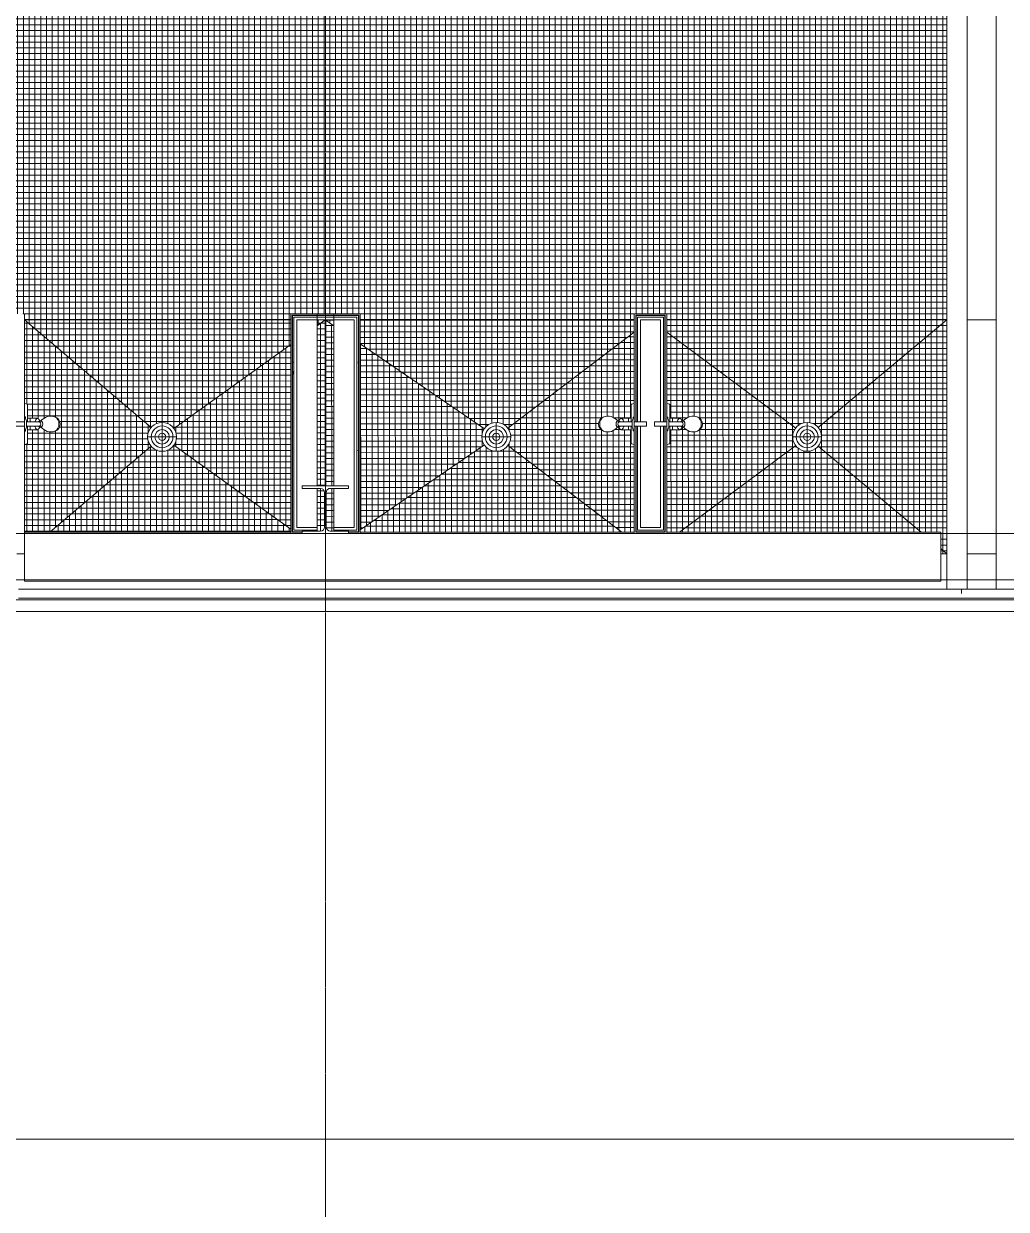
# Model space of a CAD drawing. Header units: inches. Extents: x 25369 to 33163, y -23509 to -20274.
# Drawn here: x 31280.8 to 31450.7, y -22904.2 to -22699.1 of the extents above; entities that cross this region are included whole.
import ezdxf

# ---------------------------------------------------------------- set-up
doc = ezdxf.new("R2010")
doc.units = ezdxf.units.IN
doc.header["$MEASUREMENT"] = 0
doc.linetypes.add('Grid Line 1_2_', pattern=[0.875, 0.5, -0.125, 0.125, -0.125])
for name, color, linetype, lineweight in [('A-AREA', 32, 'Continuous', 13), ('A-FLOR', 192, 'Continuous', 13), ('A-FLOR-PATT', 8, 'Continuous', 13), ('A-GENM', 13, 'Continuous', 13), ('A-SITE-SWLK', 140, 'Continuous', 13), ('A-WALL', 113, 'Continuous', 13), ('A-WALL-PATT', 111, 'Continuous', 25), ('C-TOPO', 7, 'Continuous', 13), ('I-WALL', 2, 'Continuous', 13), ('L-SITE-WALL', 31, 'Continuous', 13), ('P-SANR-FIXT', 6, 'Continuous', 13), ('S-COLS', 52, 'Continuous', 13), ('S-GRID', 1, 'Continuous', 9)]:
    doc.layers.add(name, color=color, linetype=linetype, lineweight=lineweight)
pattern_1 = [(296.565, (5959.904, 17.28), (0.0001, 115.19999), [12.88, -244.715]), (33.69, (5965.66, 5.76), (-0.00014, 115.19958), [20.768, -394.592]), (33.69, (6080.86, 5.76), (-0.00014, 115.19958), [20.768, -394.592]), (33.69, (6196.06, 5.76), (-0.00014, 115.19958), [20.768, -394.592]), (116.565, (5982.944, 17.28), (0.0001, 115.19999), [12.88, -244.715]), (213.69, (5977.18, 28.8), (-0.00014, 115.19958), [20.768, -394.592]), (213.69, (6092.38, 28.8), (-0.00014, 115.19958), [20.768, -394.592]), (213.69, (6207.58, 28.8), (-0.00014, 115.19958), [20.768, -394.592]), (26.565, (6005.98, 17.28), (0.0001, 115.2), [25.76, -231.836]), (26.565, (6121.18, 17.28), (0.0001, 115.2), [25.76, -231.836]), (270, (6029.02, 28.8), (115.2, 7e-15), [11.52, -103.68]), (225, (6029.02, 17.28), (-1e-14, 115.20042), [16.292, -146.626]), (135, (6017.5, 5.76), (1e-14, 115.20042), [16.292, -146.626]), (288.435, (5982.944, 51.84), (-0.00042, 115.19956), [18.215, -346.08]), (18.435, (5988.7, 34.56), (-0.0004, 115.19956), [18.215, -346.08]), (18.435, (6103.9, 34.56), (-0.0004, 115.19956), [18.215, -346.08]), (18.435, (6219.1, 34.56), (-0.0004, 115.19956), [18.215, -346.08]), (135, (6005.98, 40.32), (1e-14, 115.20042), [16.292, -146.626]), (180, (5994.46, 51.84), (-1e-14, -115.2), [11.52, -103.68]), (251.565, (5954.144, 80.64), (0.00042, 115.19956), [18.215, -346.08]), (315, (5948.38, 63.36), (-1e-14, 115.20042), [16.292, -146.626]), (71.565, (5959.904, 51.84), (0.00042, 115.19956), [18.215, -346.08]), (135, (5965.66, 69.12), (1e-14, 115.20042), [16.292, -146.626]), (225, (6000.22, 80.64), (-1e-14, 115.20042), [16.292, -146.626]), (123.69, (5988.704, 69.12), (-0.00014, 115.19958), [20.768, -394.592]), (123.69, (6103.904, 69.12), (-0.00014, 115.19958), [20.768, -394.592]), (26.565, (5977.18, 86.4), (0.0001, 115.2), [12.88, -244.715]), (26.565, (6092.38, 86.4), (0.0001, 115.2), [12.88, -244.715]), (315, (5988.7, 92.16), (-1e-14, 115.20042), [16.292, -146.626]), (213.69, (6040.54, 109.44), (-0.00014, 115.19958), [20.768, -394.592]), (213.69, (6155.74, 109.44), (-0.00014, 115.19958), [20.768, -394.592]), (213.69, (6270.94, 109.44), (-0.00014, 115.19958), [20.768, -394.592]), (296.565, (6023.264, 97.92), (0.0001, 115.19999), [12.88, -244.715]), (45, (6029.02, 86.4), (1e-14, 115.20042), [16.292, -146.626]), (90, (6040.54, 97.92), (-115.2, 7e-15), [11.52, -103.68]), (213.69, (5988.7, 115.2), (-0.00014, 115.19958), [20.768, -394.592]), (213.69, (6103.9, 115.2), (-0.00014, 115.19958), [20.768, -394.592]), (213.69, (6219.1, 115.2), (-0.00014, 115.19958), [20.768, -394.592]), (315, (5971.42, 103.68), (-1e-14, 115.20042), [8.146, -154.772]), (26.565, (5977.18, 97.92), (0.0001, 115.2), [12.88, -244.715]), (26.565, (6092.38, 97.92), (0.0001, 115.2), [12.88, -244.715]), (90, (5988.7, 103.68), (-115.2, 7e-15), [11.52, -103.68]), (333.435, (5942.62, 109.44), (-0.0001, 115.2), [12.88, -244.715]), (333.435, (6057.82, 109.44), (-0.0001, 115.2), [12.88, -244.715]), (243.435, (5954.144, 103.68), (-0.0001, 115.19999), [12.88, -244.715]), (161.565, (5948.38, 92.16), (0.0004, 115.19956), [18.215, -346.08]), (161.565, (6063.58, 92.16), (0.0004, 115.19956), [18.215, -346.08]), (161.565, (6178.78, 92.16), (0.0004, 115.19956), [18.215, -346.08]), (45, (5931.1, 97.92), (1e-14, 115.20042), [16.292, -146.626]), (26.565, (5936.86, 0), (0.0001, 115.2), [12.88, -244.715]), (26.565, (6052.06, 0), (0.0001, 115.2), [12.88, -244.715]), (116.565, (5948.384, 5.76), (0.0001, 115.19999), [12.88, -244.715]), (206.565, (5942.62, 17.28), (0.0001, 115.2), [12.88, -244.715]), (206.565, (6057.82, 17.28), (0.0001, 115.2), [12.88, -244.715]), (296.565, (5931.104, 11.52), (0.0001, 115.19999), [12.88, -244.715]), (14.036, (6017.5, 51.84), (0.0005, 115.19957), [23.749, -451.233]), (14.036, (6132.7, 51.84), (0.0005, 115.19957), [23.749, -451.233]), (14.036, (6247.9, 51.84), (0.0005, 115.19957), [23.749, -451.233]), (14.036, (6363.1, 51.84), (0.0005, 115.19957), [23.749, -451.233]), (135, (6040.54, 57.6), (1e-14, 115.20042), [16.292, -146.626]), (198.435, (6029.02, 69.12), (-0.0004, 115.19956), [18.215, -346.08]), (198.435, (6144.22, 69.12), (-0.0004, 115.19956), [18.215, -346.08]), (198.435, (6259.42, 69.12), (-0.0004, 115.19956), [18.215, -346.08]), (296.565, (6011.744, 63.36), (0.0001, 115.19999), [12.88, -244.715]), (333.435, (5936.86, 34.56), (-0.0001, 115.2), [12.88, -244.715]), (333.435, (6052.06, 34.56), (-0.0001, 115.2), [12.88, -244.715]), (45, (5948.38, 28.8), (1e-14, 115.20042), [8.146, -154.772]), (116.565, (5954.144, 34.56), (0.0001, 115.19999), [12.88, -244.715]), (225, (5948.38, 46.08), (-1e-14, 115.20042), [16.292, -146.626])]

# ---------------------------------------------------------------- blocks, each defined once
blk = doc.blocks.new('Shower-Unit-Zurn-Z7301-SS-MT-DV2P-HW - Z7301-SS-MT-DV2P-HW-V61-Overall Floor Plan')
at = {"layer": 'P-SANR-FIXT', "color": 43, "lineweight": 9}
for p, q in [((0.4, 2.13), (-0.4, 2.13)), ((-0.4, 2.13), (-0.4, 0)), ((0.4, 0), (0.4, 2.13)), ((-0.4, 0), (-1.24, 0)), ((-1.24, 0), (-1.24, -0.1)), ((-0.4, 0), (0.4, 0)), ((1.24, 0), (0.4, 0)), ((1.24, -0.1), (1.24, 0)), ((-3.56, 0), (-3.43, -0.45)), ((-3.31, -0.54), (-1.03, -0.54)), ((-1.03, -0.54), (-0.4, -0.54)), ((-1.03, -0.54), (-1.03, -0.99)), ((-1.03, -0.99), (-1, -0.99)), ((-1, -0.99), (-0.4, -0.99)), ((-1, -0.99), (-1, -2.23)), ((-0.55, -0.38), (-0.4, -0.38)), ((-0.4, -0.38), (-0.4, -2.46)), ((-0.4, -0.38), (0.4, -0.38)), ((0.4, -2.46), (0.4, -0.38)), ((0.4, -0.38), (0.55, -0.38)), ((0.4, -0.54), (1.03, -0.54)), ((0.4, -0.99), (1, -0.99)), ((1, -2.23), (1, -0.99)), ((1, -0.99), (1.03, -0.99)), ((1.03, -0.99), (1.03, -0.54)), ((1.03, -0.54), (3.31, -0.54)), ((3.43, -0.45), (3.56, 0)), ((-0.48, -2.64), (-0.48, -2.84)), ((0.48, -2.84), (0.48, -2.64))]:
    blk.add_line(p, q, dxfattribs=at)
for centre, radius, start, end in [((-3.31, -0.42), 0.125, 196, 270), ((-1.14, -0.1), 0.0945, 180, 270), ((-1.14, -1.21), 1.02, 54.522, 90), ((1.14, -1.21), 1.02, 90, 125.478), ((1.14, -0.1), 0.0945, 270, 360), ((3.31, -0.42), 0.125, 270, 344), ((0.79, -4.57), 2.15, 126.1534, 200.0175), ((-0.63, -2.12), 0.388, 197.5027, 230.4973), ((-2.26, -4.09), 2.18, 35.18, 50.4973), ((2.26, -4.09), 2.18, 129.5027, 144.8141), ((-0.79, -4.57), 2.15, 337.8261, 53.8466), ((0.63, -2.12), 0.388, 309.5027, 342.4973), ((0, -4.86), 1.31, 200.0175, 336.4181), ((0, -4.51), 1.46, 212.9208, 327.0792)]:
    blk.add_arc(centre, radius, start, end, dxfattribs=at)
for centre, major_axis, ratio, start_param, end_param in [((-0.11, -2.15), (-1.11, 0.08), 0.351489, 2.831356, 4.247568), ((0, -2.84), (-0.476, 0), 0.662364, 0, 3.141593), ((0, -2.46), (-0.4, 0), 0.941821, 0, 3.141593)]:
    blk.add_ellipse(centre, major_axis=major_axis, ratio=ratio, start_param=start_param, end_param=end_param, dxfattribs=at)
blk.add_open_spline([(-0.42, -1.83), (-0.46, -1.84), (-0.57, -1.87), (-0.78, -1.95), (-0.96, -2.08), (-1.02, -2.22), (-0.98, -2.3), (-0.94, -2.34)], degree=3, knots=[0.0572746, 0.0572746, 0.0572746, 0.0572746, 0.1428571, 0.2857143, 0.5714286, 0.7857143, 1, 1, 1, 1], dxfattribs=at)
for points in [[(-0.4, -2.46), (-0.42, -2.48), (-0.44, -2.52), (-0.47, -2.58), (-0.48, -2.62), (-0.48, -2.64)], [(0.48, -2.64), (0.48, -2.62), (0.47, -2.58), (0.44, -2.52), (0.42, -2.48), (0.4, -2.46)]]:
    blk.add_open_spline(points, degree=3, dxfattribs=at)
blk = doc.blocks.new('Shower-Unit-Zurn-Z7301-SS-MT-DV2P-HW - Z7301-SS-MT-DV2P-HW-V62-Overall Floor Plan')
at = {"layer": 'P-SANR-FIXT', "color": 43, "lineweight": 9}
for p, q in [((-1, 0.99), (-1, 2.23)), ((-0.48, 2.64), (-0.48, 2.84)), ((-0.4, 0.38), (-0.4, 2.46)), ((0.4, 2.46), (0.4, 0.38)), ((0.48, 2.84), (0.48, 2.64)), ((1, 2.23), (1, 0.99)), ((-3.56, 0), (-3.43, 0.45)), ((-3.31, 0.54), (-1.03, 0.54)), ((-1.24, 0), (-1.24, 0.1)), ((-1.03, 0.99), (-1, 0.99)), ((-1.03, 0.54), (-1.03, 0.99)), ((-1.03, 0.54), (-0.4, 0.54)), ((-1, 0.99), (-0.4, 0.99)), ((-0.55, 0.38), (-0.4, 0.38)), ((-0.4, 0.38), (0.4, 0.38)), ((0.4, 0.99), (1, 0.99)), ((0.4, 0.54), (1.03, 0.54)), ((0.4, 0.38), (0.55, 0.38)), ((1, 0.99), (1.03, 0.99)), ((1.03, 0.99), (1.03, 0.54)), ((1.03, 0.54), (3.31, 0.54)), ((1.24, 0.1), (1.24, 0)), ((3.43, 0.45), (3.56, 0)), ((-0.4, 0), (-1.24, 0)), ((-0.4, -2.13), (-0.4, 0)), ((-0.4, 0), (0.4, 0)), ((0.4, 0), (0.4, -2.13)), ((1.24, 0), (0.4, 0)), ((0.4, -2.13), (-0.4, -2.13))]:
    blk.add_line(p, q, dxfattribs=at)
for centre, radius, start, end in [((0, 4.86), 1.31, 23.5819, 159.9825), ((0.79, 4.57), 2.15, 159.9825, 233.8466), ((0, 4.51), 1.46, 32.9208, 147.0792), ((-0.79, 4.57), 2.15, 306.1534, 22.1739), ((-0.63, 2.12), 0.388, 129.5027, 162.4973), ((-2.26, 4.09), 2.18, 309.5027, 324.82), ((2.26, 4.09), 2.18, 215.1859, 230.4973), ((0.63, 2.12), 0.388, 17.5027, 50.4973), ((-3.31, 0.42), 0.125, 90, 164), ((-1.14, 0.1), 0.0945, 90, 180), ((-1.14, 1.21), 1.02, 270, 305.478), ((1.14, 1.21), 1.02, 234.522, 270), ((1.14, 0.1), 0.0945, 0, 90), ((3.31, 0.42), 0.125, 16, 90)]:
    blk.add_arc(centre, radius, start, end, dxfattribs=at)
for centre, major_axis, ratio, start_param, end_param in [((0, 2.84), (0.476, 0), 0.662364, 0, 3.141593), ((0, 2.46), (0.4, 0), 0.941821, 0, 3.141593), ((-0.11, 2.15), (1.11, 0.08), 0.351489, 5.17721, 6.593422)]:
    blk.add_ellipse(centre, major_axis=major_axis, ratio=ratio, start_param=start_param, end_param=end_param, dxfattribs=at)
blk.add_open_spline([(-0.42, 1.83), (-0.46, 1.84), (-0.57, 1.87), (-0.78, 1.95), (-0.96, 2.08), (-1.02, 2.22), (-0.98, 2.3), (-0.94, 2.34)], degree=3, knots=[0.0572746, 0.0572746, 0.0572746, 0.0572746, 0.1428571, 0.2857143, 0.5714286, 0.7857143, 1, 1, 1, 1], dxfattribs=at)
for points in [[(-0.4, 2.46), (-0.42, 2.48), (-0.44, 2.52), (-0.47, 2.58), (-0.48, 2.62), (-0.48, 2.64)], [(0.48, 2.64), (0.48, 2.62), (0.47, 2.58), (0.44, 2.52), (0.42, 2.48), (0.4, 2.46)]]:
    blk.add_open_spline(points, degree=3, dxfattribs=at)
blk = doc.blocks.new('Generic Models 3_Generic Models 2_312240_Generic Models 2_312240 _ Generic Models 3_Generic Models 2_312240_5 - Generic Models 3_Generic Models 2_312240_Generic Models 2_312240 _ Generic Models 3_Generic Models 2_312240_300533-411032-Overall Floor Plan')
at = {"layer": 'A-GENM', "color": 43, "lineweight": 9}
for p, q in [((23179.48, -22800.55), (23179.48, -22792.05)), ((23179.48, -22792.05), (23225.54, -22792.05)), ((23237.54, -22792.05), (23284.94, -22792.05)), ((23290.57, -22792.05), (23337.98, -22792.05)), ((23337.98, -22792.05), (23337.98, -22800.55)), ((23179.48, -22800.55), (23337.98, -22800.55))]:
    blk.add_line(p, q, dxfattribs=at)
blk = doc.blocks.new('Floor Drain - Round - 5_ Strainer - 3_ Drain-418833-Overall Floor Plan')
at = {"layer": 'P-SANR-FIXT', "color": 43, "lineweight": 9}
for p, q in [((0, 2.5), (0, -2.5)), ((-2.5, 0), (2.5, 0))]:
    blk.add_line(p, q, dxfattribs=at)
for radius in [2.5, 1.88, 1.25, 0.625]:
    blk.add_circle((0, 0), radius, dxfattribs=at)
for start, end in [(360, 180), (180, 360)]:
    blk.add_arc((0, 0), 2.5, start, end, dxfattribs=at)
blk = doc.blocks.new('Locker Rooms and Restrooms_rvt-2-Overall Floor Plan')
at = {"layer": 'A-FLOR-PATT', "lineweight": 9}
h = blk.add_hatch(dxfattribs=at)
h.set_pattern_fill('FP_54', color=43, style=0, pattern_type=2)
h.set_pattern_definition([(180, (31335.744, -22714.299), (-1e-16, -1), []), (270, (31335.744, -22714.299), (1, 6e-17), [])])
h.paths.add_polyline_path([(25344.45, -22749.29), (25344.53, -22749.6), (25344.52, -22749.54)], flags=0)
h.paths.add_polyline_path([(25396.14, -22749.29), (25396.2, -22749.6), (25396.2, -22749.54)], flags=0)
h.paths.add_polyline_path([(25455.55, -22749.29), (25455.62, -22749.6), (25455.61, -22749.54)], flags=0)
h.paths.add_polyline_path([(25442.08, -22696.49), (25442.15, -22696.24), (25442.08, -22696.24)], flags=0)
h.paths.add_polyline_path([(25388.45, -22696.49), (25388.39, -22696.18), (25388.39, -22696.24), (25388.44, -22696.45)], flags=0)
h.paths.add_polyline_path([(25307.83, -22750.35), (25344.2, -22750.35), (25344.2, -22749.29), (25349.83, -22749.29), (25349.83, -22750.35), (25395.89, -22750.35), (25395.89, -22749.29), (25407.89, -22749.29), (25407.89, -22750.35), (25455.3, -22750.35), (25455.3, -22749.29), (25460.92, -22749.29), (25460.92, -22750.35), (25509.39, -22750.35), (25509.39, -22695.93), (25508.89, -22695.93), (25508.89, -22696.18), (25508.58, -22696.24), (25508.58, -22696.49), (25441.83, -22696.49), (25441.83, -22695.43), (25388.7, -22695.43), (25388.7, -22696.49), (25308.2, -22696.49), (25308.2, -22696.18), (25307.95, -22696.18), (25307.83, -22695.93), (25307.83, -22743.5)], flags=0)
h.paths.add_polyline_path([(25349.52, -22749.6), (25349.58, -22749.53), (25349.52, -22749.54), (25349.27, -22749.6)], flags=0)
h.paths.add_polyline_path([(25407.33, -22749.6), (25407.64, -22749.53), (25407.58, -22749.54)], flags=0)
h.paths.add_polyline_path([(25460.36, -22749.6), (25460.67, -22749.53), (25460.61, -22749.54)], flags=0)
h = blk.add_hatch(dxfattribs=at)
h.set_pattern_fill('FP_40', color=43, style=0, pattern_type=2)
h.set_pattern_definition([(0, (31224.324, -22769.92), (0, 1), []), (90, (31224.324, -22769.92), (-1, 6e-17), [])])
h.paths.add_polyline_path([(25349.84, -22787.05), (25354.25, -22787.05), (25371.75, -22772.19), (25371.48, -22771.83), (25371.23, -22771.23), (25371.14, -22770.58), (25371.23, -22769.93), (25371.63, -22769.13), (25371.72, -22768.93), (25349.83, -22750.35), (25349.83, -22764.8), (25350.28, -22764.93), (25350.37, -22765.05), (25350.37, -22767.33), (25350.82, -22767.36), (25352.15, -22767.42), (25352.51, -22767.76), (25352.66, -22767.88), (25353.23, -22767.36), (25353.52, -22767.2), (25354.04, -22767.04), (25354.6, -22767.02), (25355.14, -22767.14), (25355.48, -22767.32), (25355.87, -22767.8), (25355.97, -22768.09), (25355.87, -22768.9), (25355.65, -22769.25), (25355.14, -22769.59), (25354.28, -22769.7), (25353.81, -22769.62), (25353.24, -22769.35), (25352.86, -22769.04), (25352.65, -22768.84), (25352.06, -22769.35), (25350.37, -22769.39), (25350.37, -22771.67), (25350.28, -22771.79), (25349.83, -22771.92), (25349.83, -22787.05)], flags=0)
h = blk.add_hatch(dxfattribs=at)
h.set_pattern_fill('FP_41', color=43, style=0, pattern_type=2)
h.set_pattern_definition([(0, (31318.744, -22738.914), (0, 1), []), (90, (31318.744, -22738.914), (-1, 6e-17), [])])
h.paths.add_polyline_path([(25375.66, -22769.14), (25395.89, -22754.62), (25395.89, -22750.35), (25349.83, -22750.35), (25371.75, -22768.96), (25371.87, -22768.81), (25372.39, -22768.41), (25372.99, -22768.16), (25373.66, -22768.08), (25374.29, -22768.16), (25374.89, -22768.41), (25375.54, -22768.98)], flags=0)
h.paths.add_polyline_path([(25400.45, -22751.35), (25401.84, -22750.35), (25400.45, -22750.35)], flags=0)
h = blk.add_hatch(dxfattribs=at)
h.set_pattern_fill('FP_46', color=43, style=0, pattern_type=2)
h.set_pattern_definition([(270.039, (31315.133, -22763.924), (0.99999977, 0.00068068), []), (0.039, (31315.133, -22763.924), (-0.00068068, 0.99999977), [])])
h.paths.add_polyline_path([(25400.45, -22786.87), (25401.05, -22786.87), (25401.54, -22786.67), (25401.75, -22786.18), (25401.75, -22780.18), (25401.54, -22779.69), (25401.05, -22779.49), (25400.45, -22779.49), (25400.45, -22786.74)], flags=0)
h.paths.add_polyline_path([(25395.89, -22786.53), (25395.89, -22754.62), (25375.66, -22769.14), (25375.81, -22769.33), (25376.06, -22769.93), (25376.14, -22770.58), (25376.06, -22771.23), (25375.66, -22772.02), (25395.48, -22786.24)], flags=0)
h.paths.add_polyline_path([(25400.45, -22779.05), (25401.84, -22779.05), (25401.84, -22750.35), (25400.45, -22751.35), (25400.45, -22770.58)], flags=0)
h = blk.add_hatch(dxfattribs=at)
h.set_pattern_fill('FP_45', color=43, style=0, pattern_type=2)
h.set_pattern_definition([(270.042, (31324.077, -22773.336), (0.99999973, 0.00073304), []), (0.042, (31324.077, -22773.336), (-0.00073304, 0.99999973), [])])
h.paths.add_polyline_path([(25402.73, -22786.87), (25403.33, -22786.87), (25403.33, -22779.49), (25402.73, -22779.49), (25402.24, -22779.69), (25402.03, -22780.18), (25402.06, -22786.24), (25402.24, -22786.67), (25402.41, -22786.74)], flags=0)
h.paths.add_polyline_path([(25407.89, -22786.67), (25429.39, -22771.98), (25429.27, -22771.83), (25429.02, -22771.23), (25428.94, -22770.58), (25429.02, -22769.93), (25429.27, -22769.1), (25407.89, -22754.49), (25407.89, -22786.24)], flags=0)
h.paths.add_polyline_path([(25401.84, -22779.05), (25403.33, -22779.05), (25403.33, -22751.37), (25401.84, -22750.35), (25401.84, -22770.58)], flags=0)
h = blk.add_hatch(dxfattribs=at)
h.set_pattern_fill('FP_50', color=43, style=0, pattern_type=2)
h.set_pattern_definition([(0, (31360.744, -22719.42), (0, 1), []), (90, (31360.744, -22719.42), (-1, 6e-17), [])])
h.paths.add_polyline_path([(25429.39, -22769.18), (25429.67, -22768.81), (25430.19, -22768.41), (25430.79, -22768.16), (25431.44, -22768.08), (25432.09, -22768.16), (25432.69, -22768.41), (25433.21, -22768.81), (25433.41, -22769.08), (25455.3, -22752.49), (25455.3, -22750.35), (25407.89, -22750.35), (25407.89, -22754.49), (25429.28, -22769.11)], flags=0)
h.paths.add_polyline_path([(25403.33, -22751.37), (25403.33, -22750.35), (25401.84, -22750.35), (25402.1, -22750.53)], flags=0)
h = blk.add_hatch(dxfattribs=at)
h.set_pattern_fill('FP_51', color=43, style=0, pattern_type=2)
h.set_pattern_definition([(0, (31414.744, -22751.3), (0, 1), []), (90, (31414.744, -22751.3), (-1, 6e-17), [])])
h.paths.add_polyline_path([(25483.22, -22769.1), (25483.44, -22768.81), (25483.95, -22768.41), (25484.56, -22768.16), (25485.2, -22768.08), (25485.85, -22768.16), (25486.65, -22768.57), (25487.15, -22768.95), (25509.39, -22750.35), (25460.92, -22750.35), (25460.92, -22752.45), (25483.14, -22769.04)], flags=0)
h = blk.add_hatch(dxfattribs=at)
h.set_pattern_fill('FP_38', color=43, style=0, pattern_type=2)
h.set_pattern_definition([(0, (31365.756, -22770.295), (0, 1), []), (90, (31365.756, -22770.295), (-1, 6e-17), [])])
h.paths.add_polyline_path([(25509.39, -22790.8), (25509.39, -22790.8), (25509.39, -22750.35), (25487.11, -22768.99), (25487.37, -22769.33), (25487.62, -22769.93), (25487.7, -22770.58), (25487.62, -22771.23), (25487.19, -22772.06), (25487.11, -22772.17), (25504.9, -22787.05), (25508.33, -22787.05), (25508.33, -22789.91), (25508.8, -22790.31)], flags=0)
h = blk.add_hatch(dxfattribs=at)
h.set_pattern_fill('FP_49', color=43, style=0, pattern_type=2)
h.set_pattern_definition([(270.052, (31366.737, -22767.297), (0.99999959, 0.00090757), []), (0.052, (31366.737, -22767.297), (-0.00090757, 0.99999959), [])])
h.paths.add_polyline_path([(25453.16, -22787.05), (25455.3, -22787.05), (25455.3, -22771.92), (25454.85, -22771.79), (25454.76, -22771.67), (25454.76, -22769.39), (25454.31, -22769.35), (25452.98, -22769.3), (25452.61, -22768.96), (25452.46, -22768.84), (25451.89, -22769.35), (25451.31, -22769.62), (25450.84, -22769.7), (25450.37, -22769.67), (25449.71, -22769.45), (25449.29, -22768.99), (25449.17, -22768.71), (25449.17, -22768.03), (25449.42, -22767.53), (25449.91, -22767.16), (25450.53, -22767.02), (25451.08, -22767.04), (25451.61, -22767.2), (25452.08, -22767.49), (25452.35, -22767.76), (25452.48, -22767.88), (25453.06, -22767.36), (25454.76, -22767.33), (25454.76, -22765.05), (25454.85, -22764.93), (25455.3, -22764.8), (25455.3, -22752.49), (25433.41, -22769.08), (25433.6, -22769.33), (25433.85, -22769.93), (25433.94, -22770.58), (25433.85, -22771.23), (25433.41, -22772.08), (25452.09, -22786.24)], flags=0)
h = blk.add_hatch(dxfattribs=at)
h.set_pattern_fill('FP_52', color=43, style=0, pattern_type=2)
h.set_pattern_definition([(270.02, (31388.751, -22773.299), (0.99999994, 0.00034907), []), (0.02, (31388.751, -22773.299), (-0.00034907, 0.99999994), [])])
h.paths.add_polyline_path([(25463.13, -22787.05), (25483.22, -22772.06), (25483.04, -22771.83), (25482.79, -22771.23), (25482.7, -22770.58), (25482.79, -22769.93), (25483.14, -22769.04), (25460.92, -22752.45), (25460.92, -22764.8), (25461.37, -22764.93), (25461.46, -22765.05), (25461.46, -22767.33), (25461.91, -22767.36), (25463.24, -22767.42), (25463.61, -22767.76), (25463.76, -22767.88), (25464.32, -22767.36), (25464.61, -22767.2), (25465.14, -22767.04), (25465.69, -22767.02), (25466.23, -22767.14), (25466.57, -22767.32), (25466.96, -22767.8), (25467.06, -22768.09), (25466.96, -22768.9), (25466.74, -22769.25), (25466.23, -22769.59), (25465.38, -22769.7), (25464.91, -22769.62), (25464.33, -22769.35), (25463.95, -22769.04), (25463.74, -22768.84), (25463.15, -22769.35), (25461.46, -22769.39), (25461.46, -22771.67), (25461.37, -22771.79), (25460.92, -22771.92), (25460.92, -22787.05)], flags=0)
h = blk.add_hatch(dxfattribs=at)
h.set_pattern_fill('FP_47', color=43, style=0, pattern_type=2)
h.set_pattern_definition([(0, (31306.743, -22756.902), (0, 1), []), (90, (31306.743, -22756.902), (-1, 6e-17), [])])
h.paths.add_polyline_path([(25354.25, -22787.05), (25395.89, -22787.05), (25395.89, -22786.53), (25375.66, -22772.02), (25375.14, -22772.55), (25374.89, -22772.74), (25374.29, -22772.99), (25373.64, -22773.08), (25372.99, -22772.99), (25372.14, -22772.55), (25371.66, -22772.27), (25359.93, -22782.23)], flags=0)
h = blk.add_hatch(dxfattribs=at)
h.set_pattern_fill('FP_48', color=43, style=0, pattern_type=2)
h.set_pattern_definition([(0, (31360.778, -22762.043), (0, 1), []), (90, (31360.778, -22762.043), (-1, 6e-17), [])])
h.paths.add_polyline_path([(25453.16, -22787.05), (25433.41, -22772.08), (25432.94, -22772.55), (25432.69, -22772.74), (25432.09, -22772.99), (25431.44, -22773.08), (25430.79, -22772.99), (25429.93, -22772.55), (25429.67, -22772.35), (25429.35, -22772.01), (25407.89, -22786.74), (25407.89, -22787.05), (25451.56, -22787.05)], flags=0)
h.paths.add_polyline_path([(25407.64, -22787.05), (25407.58, -22786.99), (25407.6, -22787.05)], flags=0)
h = blk.add_hatch(dxfattribs=at)
h.set_pattern_fill('FP_39', color=43, style=0, pattern_type=2)
h.set_pattern_definition([(0, (31361.745, -22783.293), (0, 1), []), (90, (31361.745, -22783.293), (-1, 6e-17), [])])
h.paths.add_polyline_path([(25509.39, -22790.8), (25508.33, -22789.91), (25508.33, -22790.8)], flags=0)
h.paths.add_polyline_path([(25463.13, -22787.05), (25504.9, -22787.05), (25487.11, -22772.17), (25486.71, -22772.55), (25486.45, -22772.74), (25485.85, -22772.99), (25485.2, -22773.08), (25484.56, -22772.99), (25483.7, -22772.55), (25483.3, -22772.17), (25483.15, -22772.11), (25469.59, -22782.23)], flags=0)
at = {"layer": 'A-WALL-PATT', "lineweight": 9}
h = blk.add_hatch(dxfattribs=at)
h.set_pattern_fill('FP_53', color=253, style=0, pattern_type=2)
h.set_pattern_definition(pattern_1)
h.paths.add_polyline_path([(25397.89, -22787.05), (25397.89, -22786.99), (25396.2, -22787.05)], flags=0)
h.paths.add_polyline_path([(25396.14, -22787.05), (25396.2, -22786.99), (25396.14, -22782.23)], flags=0)
h.paths.add_polyline_path([(25400.45, -22749.6), (25400.45, -22749.54), (25398.92, -22749.6)], flags=0)
h = blk.add_hatch(dxfattribs=at)
h.set_pattern_fill('FP_53', color=253, style=0, pattern_type=2)
h.set_pattern_definition(pattern_1)
h.paths.add_polyline_path([(25396.45, -22786.99), (25397.89, -22786.99), (25397.89, -22786.87), (25400.45, -22786.87), (25400.45, -22786.74), (25396.45, -22786.74), (25396.45, -22749.85), (25400.45, -22749.85), (25400.45, -22749.6), (25396.2, -22749.6), (25396.2, -22786.99)], flags=0)
h = blk.add_hatch(dxfattribs=at)
h.set_pattern_fill('FP_53', color=253, style=0, pattern_type=2)
h.set_pattern_definition(pattern_1)
h.paths.add_polyline_path([(25407.58, -22787.05), (25407.33, -22786.99), (25405.89, -22787.05)], flags=0)
h.paths.add_polyline_path([(25407.33, -22749.6), (25407.58, -22749.54), (25403.33, -22749.6)], flags=0)
h = blk.add_hatch(dxfattribs=at)
h.set_pattern_fill('FP_53', color=253, style=0, pattern_type=2)
h.set_pattern_definition(pattern_1)
h.paths.add_polyline_path([(25407.33, -22786.99), (25407.58, -22786.99), (25407.58, -22749.6), (25403.33, -22749.6), (25403.33, -22749.85), (25407.33, -22749.85), (25407.33, -22786.74), (25403.33, -22786.74), (25403.33, -22786.87), (25405.89, -22786.87), (25405.89, -22786.99)], flags=0)
at = {"layer": 'A-FLOR', "color": 43, "lineweight": 9}
for p, q in [((25371.75, -22768.96), (25349.83, -22750.35)), ((25349.83, -22750.35), (25395.9, -22750.35)), ((25349.83, -22750.35), (25395.9, -22750.35)), ((25400.45, -22751.35), (25401.84, -22750.35)), ((25403.33, -22751.37), (25401.84, -22750.35)), ((25401.84, -22750.35), (25401.84, -22779.05)), ((25407.88, -22750.35), (25455.3, -22750.35)), ((25407.88, -22750.35), (25455.3, -22750.35)), ((25460.91, -22750.35), (25509.39, -22750.35)), ((25460.91, -22750.35), (25509.39, -22750.35)), ((25509.39, -22750.35), (25487.11, -22768.99)), ((25455.3, -22752.49), (25433.41, -22769.08)), ((25460.92, -22752.45), (25483.22, -22769.1)), ((25375.66, -22769.14), (25395.89, -22754.62)), ((25429.39, -22769.18), (25407.89, -22754.49)), ((25354.25, -22787.05), (25371.75, -22772.19)), ((25375.66, -22772.02), (25395.89, -22786.53)), ((25407.89, -22786.67), (25429.39, -22771.98)), ((25453.16, -22787.05), (25433.41, -22772.08)), ((25483.22, -22772.06), (25463.13, -22787.05)), ((25487.11, -22772.17), (25504.9, -22787.05)), ((25349.83, -22787.05), (25349.83, -22785.74)), ((25508.33, -22789.91), (25509.39, -22790.8)), ((25509.39, -22790.8), (25508.33, -22790.8))]:
    blk.add_line(p, q, dxfattribs=at)
at = {"layer": 'A-WALL', "color": 7}
for p, q in [((25396.2, -22749.54), (25396.14, -22749.54)), ((25396.14, -22749.54), (25396.14, -22787.05)), ((25400.45, -22749.54), (25396.2, -22749.54)), ((25396.45, -22749.6), (25396.2, -22749.6)), ((25396.2, -22749.6), (25396.2, -22786.99)), ((25400.45, -22749.6), (25396.45, -22749.6)), ((25396.95, -22749.85), (25396.45, -22749.85)), ((25396.45, -22749.85), (25396.45, -22786.74)), ((25400.45, -22749.85), (25396.95, -22749.85)), ((25396.95, -22750.35), (25396.95, -22786.24)), ((25400.45, -22750.35), (25396.95, -22750.35)), ((25400.45, -22749.54), (25400.45, -22749.29)), ((25400.45, -22749.29), (25400.45, -22749.54)), ((25400.45, -22749.6), (25400.45, -22749.54)), ((25403.33, -22749.54), (25400.45, -22749.54)), ((25400.45, -22749.54), (25400.45, -22749.6)), ((25400.45, -22749.85), (25400.45, -22749.6)), ((25403.33, -22749.6), (25400.45, -22749.6)), ((25400.45, -22749.6), (25400.45, -22749.85)), ((25400.45, -22750.35), (25400.45, -22749.85)), ((25403.33, -22749.85), (25400.45, -22749.85)), ((25400.45, -22749.85), (25400.45, -22750.35)), ((25403.33, -22749.29), (25403.33, -22749.54)), ((25403.33, -22749.54), (25403.33, -22749.29)), ((25407.58, -22749.54), (25403.33, -22749.54)), ((25403.33, -22749.54), (25403.33, -22749.6)), ((25403.33, -22749.6), (25403.33, -22749.54)), ((25407.33, -22749.6), (25403.33, -22749.6)), ((25403.33, -22749.6), (25403.33, -22749.85)), ((25403.33, -22749.85), (25403.33, -22749.6)), ((25406.83, -22749.85), (25403.33, -22749.85)), ((25403.33, -22749.85), (25403.33, -22750.35)), ((25403.33, -22750.35), (25403.33, -22749.85)), ((25406.83, -22750.35), (25403.33, -22750.35)), ((25407.33, -22749.85), (25406.83, -22749.85)), ((25406.83, -22750.35), (25406.83, -22786.24)), ((25407.58, -22749.6), (25407.33, -22749.6)), ((25407.33, -22749.85), (25407.33, -22786.74)), ((25407.64, -22749.54), (25407.58, -22749.54)), ((25407.58, -22749.6), (25407.58, -22786.99)), ((25407.64, -22749.54), (25407.64, -22787.05)), ((25455.61, -22749.54), (25455.55, -22749.54)), ((25455.55, -22749.54), (25455.55, -22767.96)), ((25460.61, -22749.54), (25455.61, -22749.54)), ((25455.86, -22749.6), (25455.61, -22749.6)), ((25455.61, -22749.6), (25455.61, -22767.96)), ((25460.36, -22749.6), (25455.86, -22749.6)), ((25456.36, -22749.85), (25455.86, -22749.85)), ((25455.86, -22749.85), (25455.86, -22767.96)), ((25459.86, -22749.85), (25456.36, -22749.85)), ((25459.86, -22750.35), (25456.36, -22750.35)), ((25456.36, -22750.35), (25456.36, -22767.96)), ((25460.36, -22749.85), (25459.86, -22749.85)), ((25459.86, -22750.35), (25459.86, -22767.96)), ((25460.61, -22749.6), (25460.36, -22749.6)), ((25460.36, -22749.85), (25460.36, -22767.96)), ((25460.67, -22749.54), (25460.61, -22749.54)), ((25460.61, -22749.6), (25460.61, -22767.96)), ((25460.67, -22749.54), (25460.67, -22767.96)), ((25455.55, -22768.76), (25455.55, -22787.05)), ((25455.61, -22768.76), (25455.61, -22786.99)), ((25455.86, -22768.76), (25455.86, -22786.74)), ((25456.36, -22768.76), (25456.36, -22786.24)), ((25459.86, -22768.76), (25459.86, -22786.24)), ((25460.36, -22768.76), (25460.36, -22786.74)), ((25460.61, -22768.76), (25460.61, -22786.99)), ((25460.67, -22768.76), (25460.67, -22787.05)), ((25396.14, -22787.05), (25396.2, -22787.05)), ((25396.2, -22786.99), (25396.45, -22786.99)), ((25396.2, -22787.05), (25397.89, -22787.05)), ((25396.45, -22786.74), (25396.95, -22786.74)), ((25396.45, -22786.99), (25397.89, -22786.99)), ((25396.95, -22786.24), (25400.45, -22786.24)), ((25396.95, -22786.74), (25400.45, -22786.74)), ((25403.33, -22786.24), (25406.83, -22786.24)), ((25403.33, -22786.74), (25406.83, -22786.74)), ((25405.89, -22786.99), (25407.33, -22786.99)), ((25405.89, -22787.05), (25407.58, -22787.05)), ((25406.83, -22786.74), (25407.33, -22786.74)), ((25407.33, -22786.99), (25407.58, -22786.99)), ((25407.58, -22787.05), (25407.64, -22787.05)), ((25455.55, -22787.05), (25455.61, -22787.05)), ((25455.61, -22786.99), (25455.86, -22786.99)), ((25455.61, -22787.05), (25460.61, -22787.05)), ((25455.86, -22786.74), (25456.36, -22786.74)), ((25455.86, -22786.99), (25460.36, -22786.99)), ((25456.36, -22786.24), (25459.86, -22786.24)), ((25456.36, -22786.74), (25459.86, -22786.74)), ((25459.86, -22786.74), (25460.36, -22786.74)), ((25460.36, -22786.99), (25460.61, -22786.99)), ((25460.61, -22787.05), (25460.67, -22787.05))]:
    blk.add_line(p, q, dxfattribs=at)
at = {"layer": 'I-WALL', "color": 7}
for p, q in [((25509.39, -22695.43), (25509.39, -22796.91)), ((25512.89, -22796.91), (25512.89, -22695.43)), ((25517.89, -22695.43), (25517.89, -22796.91)), ((25349.83, -22749.29), (25349.58, -22749.29)), ((25349.83, -22767.12), (25349.83, -22749.29)), ((25396.14, -22749.29), (25395.89, -22749.29)), ((25395.89, -22749.29), (25395.89, -22787.3)), ((25400.45, -22749.29), (25396.14, -22749.29)), ((25403.33, -22749.29), (25400.45, -22749.29)), ((25400.45, -22779.05), (25400.45, -22750.35)), ((25400.45, -22750.35), (25403.33, -22750.35)), ((25407.64, -22749.29), (25403.33, -22749.29)), ((25403.33, -22750.35), (25403.33, -22779.05)), ((25407.89, -22749.29), (25407.64, -22749.29)), ((25407.89, -22787.3), (25407.89, -22749.29)), ((25455.55, -22749.29), (25455.3, -22749.29)), ((25455.3, -22749.29), (25455.3, -22767.12)), ((25460.67, -22749.29), (25455.55, -22749.29)), ((25460.92, -22749.29), (25460.67, -22749.29)), ((25460.92, -22767.12), (25460.92, -22749.29)), ((25349.83, -22785.49), (25349.83, -22769.6)), ((25455.3, -22769.6), (25455.3, -22787.3)), ((25460.92, -22787.3), (25460.92, -22769.6)), ((25400.45, -22786.24), (25400.45, -22779.49)), ((25403.33, -22779.49), (25403.33, -22786.24)), ((25349.83, -22785.74), (25349.83, -22785.49)), ((25349.83, -22786.55), (25349.83, -22785.74)), ((25395.89, -22787.3), (25396.14, -22787.3)), ((25396.14, -22787.3), (25397.89, -22787.3)), ((25400.45, -22786.74), (25400.45, -22786.24)), ((25400.45, -22786.87), (25400.45, -22786.74)), ((25403.33, -22786.24), (25403.33, -22786.74)), ((25403.33, -22786.74), (25403.33, -22786.87)), ((25405.89, -22787.3), (25407.64, -22787.3)), ((25407.64, -22787.3), (25407.89, -22787.3)), ((25455.3, -22787.3), (25455.55, -22787.3)), ((25455.55, -22787.3), (25460.67, -22787.3)), ((25460.67, -22787.3), (25460.92, -22787.3)), ((25509.39, -22796.91), (25512.89, -22796.91)), ((25517.89, -22796.91), (25521.39, -22796.91))]:
    blk.add_line(p, q, dxfattribs=at)
at = {"color": 43, "lineweight": 9}
for name, p, rotation in [('Shower-Unit-Zurn-Z7301-SS-MT-DV2P-HW - Z7301-SS-MT-DV2P-HW-V61-Overall Floor Plan', (25349.83, -22768.36), 89.99999999999926), ('Shower-Unit-Zurn-Z7301-SS-MT-DV2P-HW - Z7301-SS-MT-DV2P-HW-V62-Overall Floor Plan', (25455.3, -22768.36), 90.00000000000074), ('Shower-Unit-Zurn-Z7301-SS-MT-DV2P-HW - Z7301-SS-MT-DV2P-HW-V61-Overall Floor Plan', (25460.92, -22768.36), 89.99999999999926)]:
    blk.add_blockref(name, p, dxfattribs=dict(at, rotation=rotation))
for name, p in [('Floor Drain - Round - 5_ Strainer - 3_ Drain-418833-Overall Floor Plan', (25373.64, -22770.58)), ('Floor Drain - Round - 5_ Strainer - 3_ Drain-418833-Overall Floor Plan', (25431.44, -22770.58)), ('Floor Drain - Round - 5_ Strainer - 3_ Drain-418833-Overall Floor Plan', (25485.2, -22770.58)), ('Generic Models 3_Generic Models 2_312240_Generic Models 2_312240 _ Generic Models 3_Generic Models 2_312240_5 - Generic Models 3_Generic Models 2_312240_Generic Models 2_312240 _ Generic Models 3_Generic Models 2_312240_300533-411032-Overall Floor Plan', (2170.35, 5))]:
    blk.add_blockref(name, p, dxfattribs=at)
blk = doc.blocks.new('Struct_Xcel_Sports Complex_rvt-2-Overall Floor Plan')
at = {"layer": 'A-FLOR', "color": 43, "lineweight": 9}
blk.add_line((25512.89, -22750.35), (25517.89, -22750.35), dxfattribs=at)
at = {"layer": 'L-SITE-WALL', "color": 43, "lineweight": 9}
for p, q in [((25348.52, -22790.8), (25349.83, -22790.8)), ((25508.33, -22790.8), (25509.39, -22790.8)), ((25512.89, -22790.8), (25517.89, -22790.8)), ((25797.83, -22798.8), (25244.39, -22798.8))]:
    blk.add_line(p, q, dxfattribs=at)
blk = doc.blocks.new('W-Wide Flange-Column - B2_E-V7-Overall Floor Plan')
at = {"layer": 'S-COLS', "color": 7}
for p, q in [((4, 4.13), (-4, 4.13)), ((-4, 4.13), (-4, 3.69)), ((4, 3.69), (4, 4.13)), ((-4, 3.69), (-0.84, 3.69)), ((-0.14, 3), (-0.14, -3)), ((0.14, -3), (0.14, 3)), ((0.84, 3.69), (4, 3.69)), ((-0.84, -3.69), (-4, -3.69)), ((-4, -3.69), (-4, -4.12)), ((4, -3.69), (0.84, -3.69)), ((4, -4.12), (4, -3.69)), ((-4, -4.12), (4, -4.12))]:
    blk.add_line(p, q, dxfattribs=at)
for centre, start, end in [((-0.84, 3), 0, 90), ((0.84, 3), 90, 180), ((-0.84, -3), 270, 0), ((0.84, -3), 180, 270)]:
    blk.add_arc(centre, 0.691, start, end, dxfattribs=at)

msp = doc.modelspace()

# ---------------------------------------------------------------- linework, layer by layer
at = {"layer": 'A-AREA', "color": 10, "lineweight": 9}
msp.add_line((31442.99, -22796.91), (31442.99, -22797.69), dxfattribs=at)
at = {"layer": 'A-SITE-SWLK', "color": 43, "lineweight": 9}
msp.add_line((30175.12, -22892.07), (31912.12, -22892.07), dxfattribs=at)
at = {"layer": 'A-WALL', "color": 7}
for p, q in [((31614.87, -22796.91), (31279.93, -22796.91)), ((31279.93, -22798.48), (31614.87, -22798.48))]:
    msp.add_line(p, q, dxfattribs=at)
at = {"layer": 'C-TOPO', "color": 43, "lineweight": 9}
for p, q in [((31280.93, -22790.8), (31279.62, -22790.8)), ((31440.49, -22790.8), (31439.43, -22790.8)), ((31448.99, -22790.8), (31443.99, -22790.8)), ((30175.12, -22892.07), (31912.12, -22892.07)), ((31912.12, -22892.07), (30175.12, -22892.07))]:
    msp.add_line(p, q, dxfattribs=at)
at = {"layer": 'L-SITE-WALL', "color": 43, "lineweight": 9}
for p, q in [((31175.49, -22798.8), (31728.93, -22798.8)), ((32217.99, -22800.8), (31175.49, -22800.8))]:
    msp.add_line(p, q, dxfattribs=at)
at = {"layer": 'S-GRID', "linetype": 'Grid Line 1_2_'}
for p, q in [((31332.99, -23095.8), (31332.99, -20550.05)), ((31332.99, -23413.24), (31332.99, -20902.43)), ((32358.45, -22787.3), (27402.46, -22787.3)), ((32650.17, -22787.3), (27721.31, -22787.3)), ((32262.45, -22795.3), (27498.46, -22795.3)), ((32554.17, -22795.3), (27846.62, -22795.3))]:
    msp.add_line(p, q, dxfattribs=at)

# ---------------------------------------------------------------- block references
at = {"color": 250, "lineweight": 5}
for name in ['Struct_Xcel_Sports Complex_rvt-2-Overall Floor Plan', 'Locker Rooms and Restrooms_rvt-2-Overall Floor Plan']:
    msp.add_blockref(name, (5931.1, 0), dxfattribs=at)
at = {"layer": 'S-COLS', "color": 43, "lineweight": 9, "rotation": 180}
msp.add_blockref('W-Wide Flange-Column - B2_E-V7-Overall Floor Plan', (31332.99, -22783.18), dxfattribs=at)

doc.saveas('drawing.dxf')
